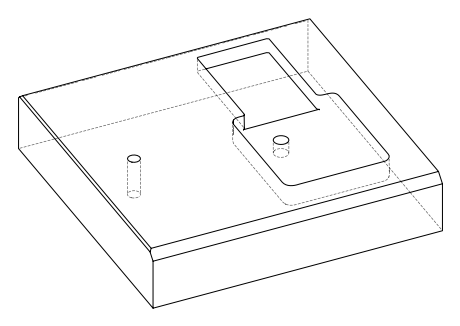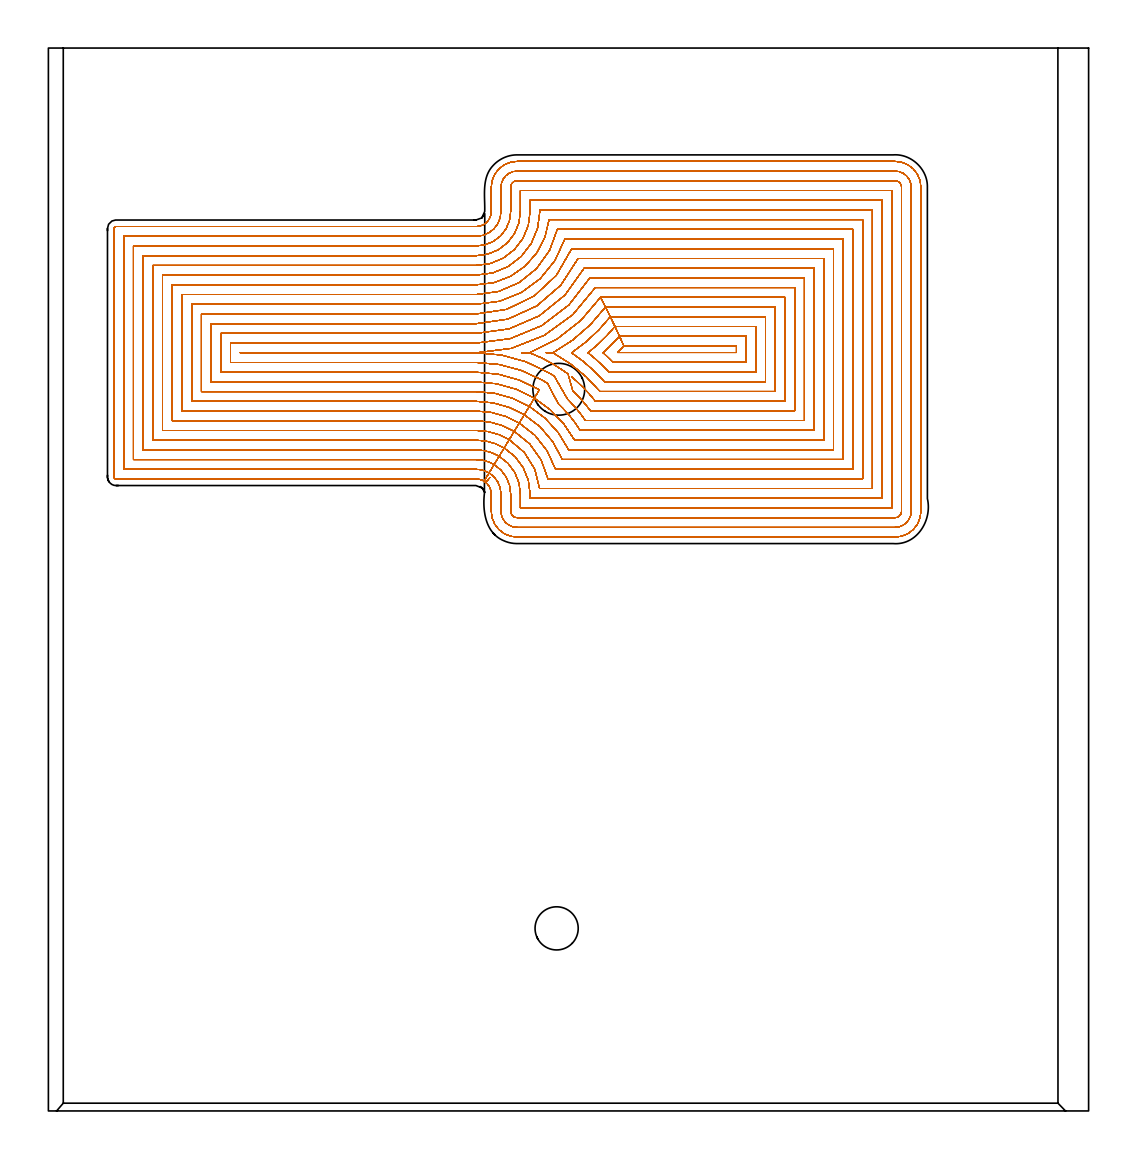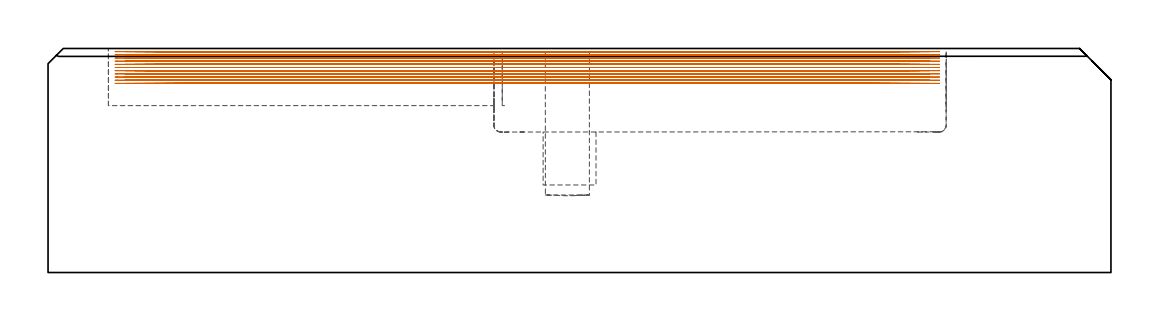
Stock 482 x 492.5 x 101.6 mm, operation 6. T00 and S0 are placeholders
(PLAN: 7 operations, 4 tool changes, 527.8 min)
(1 INDEXABLE_INSERT_DRILL_BLIND_HOLE_FROM_SOLID | STEP1POCKET | NXT0302_011 | 0.28 min | 20871 mm3)
(2 INDEXABLE_INSERT_DRILL_BLIND_HOLE_FROM_SOLID_1 | STEP1POCKET_1 | UGT0302_003 | 0.11 min | 27964 mm3)
(3 AREA_MILL | FG_CHAMFER_SURFACE | UGT0205_001 | 7.59 min | 3070 mm3)
(4 AREA_MILL_1 | FG_CHAMFER_SURFACE_1 | UGT0205_001 | 23.79 min | 49616 mm3)
(5 AREA_MILL_2 | FG_CHAMFER_SURFACE_2 | UGT0205_001 | 11.98 min | 11683 mm3)
(6 MILL_OPEN_POCKET | POCKET_OPEN | NXT0201_008 | Follow Part, ap 1.5, ae 75% | 469.37 min | 1497041 mm3)
(7 MILL_RECTANGULAR_POCKET | POCKET_RECTANGULAR_STRAIGHT | NXT0201_007 | Follow Part, ap 6.25, ae 75% | 14.7 min | 433858 mm3)
(TOOL NXT0302_011 | Index. Insert Drill 20mm [880-D2000L25-05] | D20 PA176 FL100 Z2)
(TOOL UGT0302_003 | Indexable Insert Drill 24mm | D24 PA180 FL50 Z2)
(TOOL UGT0205_001 | Chamfer Mill 20 x 3 x 45 deg. | D20 FL50 Z2)
(TOOL NXT0201_008 | ENDMILL 6mm [2P460-0600-NA 1630] | D6 FL26 Z6)
(TOOL NXT0201_007 | ENDMILL 25mm [R216.25-25050GCK54P 1620] | D25 R3 FL54 Z5)
(OP 6 MILL_OPEN_POCKET, part 1 of 2)
G17 G21 G94 G90
T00 M6
G54
G17 G0 G90 X242.396 Y340.219 S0 M3
G43 Z111.6 H1
Z100.161
G94 G1 X244.642 Y338.23 F250.
G2 X253.409 Y328.9 R69.9 F500.
G1 X341.3
Y377.
X255.832
G2 X266.629 Y354.5 R368.452
X263.673 Y351.4 R92.4
G1 X318.8
Y354.5
X266.629
X264.611 Y359.
G2 X257.03 Y351.3 R87.9
X261.588 Y346.9 R87.9
G1 X323.3
Y359.
X264.611
X262.529 Y363.5
G2 X250.053 Y351.3 R83.4
X259.646 Y342.4 R83.4
G1 X327.8
Y363.5
X262.529
X260.377 Y368.
G2 X242.437 Y351.3 R78.9
X257.64 Y337.9 R78.9
G1 X332.3
Y368.
X260.377
X258.147 Y372.5
G2 X233.771 Y351.3 R74.4
G1 X230.684
X233.771
G2 X255.564 Y333.4 R74.4
G1 X336.8
Y372.5
X258.147
X255.832 Y377.
G2 X222.975 Y351.3 R69.9
G1 X219.443
X222.975
G2 X238.319 Y343.211 R69.9
G1 X240.778 Y341.493 F250.
X242.96 Y333.771 F500.
X245.058 Y331.626 F250.
G2 X251.167 Y324.4 R65.4 F500.
G1 X345.8
Y381.5
X253.419
G2 X198.3 Y351.3 R65.4
G1 X88.9
X198.3
G2 X231.797 Y342.07 R65.4
G1 X234.374 Y340.534 F250.
X240.489 Y329.921 F500.
X242.551 Y327.741 F250.
G2 X248.825 Y319.9 R60.9 F500.
G1 X350.3
Y386.
X250.896
G2 X198.3 Y355.8 R60.9
G1 X84.4
Y346.8
X198.3
G2 X228.617 Y338.718 R60.9
G1 X231.218 Y337.224 F250.
X236.251 Y327.729 F500.
X238.363 Y325.598 F250.
G2 X246.37 Y315.4 R56.4 F500.
G1 X354.8
Y390.5
X248.245
G2 X198.3 Y360.3 R56.4
G1 X79.9
Y342.3
X198.3
G2 X227.51 Y334.147 R56.4
G1 X225.179 Y330.297
G2 X243.782 Y310.9 R51.9
G1 X359.3
Y395.
X245.446
G2 X198.3 Y364.8 R51.9
G1 X75.4
Y337.8
X198.3
G2 X225.179 Y330.297 R51.9
G1 X222.849 Y326.448
G2 X241.038 Y306.4 R47.4
G1 X363.8
Y399.5
X242.469
G2 X198.3 Y369.3 R47.4
G1 X70.9
Y333.3
X198.3
G2 X222.849 Y326.448 R47.4
G1 X220.518 Y322.598
G2 X238.105 Y301.9 R42.9
G1 X368.3
Y404.
X239.277
G2 X198.3 Y373.8 R42.9
G1 X66.4
Y328.8
X198.3
G2 X220.518 Y322.598 R42.9
G1 X218.188 Y318.749
G2 X234.938 Y297.4 R38.4
G1 X372.8
Y408.5
X235.814
G2 X198.3 Y378.3 R38.4
G1 X61.9
Y324.3
X198.3
G2 X218.188 Y318.749 R38.4
G1 X215.857 Y314.899
G2 X231.469 Y292.9 R33.9
G1 X377.3
Y413.
X231.997
G2 X198.3 Y382.8 R33.9
G1 X57.4
Y319.8
X198.3
G2 X215.857 Y314.899 R33.9
G1 X213.526 Y311.05
G2 X227.594 Y288.4 R29.4
G1 X381.8
Y417.5
X227.7
Y416.7
G2 X198.3 Y387.3 R29.4
G1 X52.9
Y315.3
X198.3
G2 X213.526 Y311.05 R29.4
G1 X211.196 Y307.2
G2 X223.2 Y285.9 R24.9
G1 Y283.9
X386.3
Y422.
X223.2
Y416.7
G2 X198.3 Y391.8 R24.9
G1 X48.4
Y310.8
X198.3
G2 X211.196 Y307.2 R24.9
G1 X208.865 Y303.351
G2 X218.7 Y285.9 R20.4
G1 Y279.4
X390.8
Y426.5
X218.7
Y416.7
G2 X198.3 Y396.3 R20.4
G1 X43.9
Y306.3
X198.3
G2 X208.865 Y303.351 R20.4
G1 X206.535 Y299.501
G2 X214.2 Y285.9 R15.9
G1 Y277.9
G3 X217.2 Y274.9 R3.
G1 X392.3
G3 X395.3 Y277.9 R3.
G1 Y428.
G3 X392.3 Y431. R3.
G1 X217.2
G3 X214.2 Y428. R3.
G1 Y416.7
G2 X198.3 Y400.8 R15.9
G1 X39.4
Y301.8
X198.3
G2 X206.535 Y299.501 R15.9
G1 X204.204 Y295.652
G2 X209.7 Y285.9 R11.4
G1 Y277.9
G3 X217.2 Y270.4 R7.5
G1 X392.3
G3 X399.8 Y277.9 R7.5
G1 Y428.
G3 X392.3 Y435.5 R7.5
G1 X217.2
G3 X209.7 Y428. R7.5
G1 Y416.7
G2 X198.3 Y405.3 R11.4
G1 X34.9
Y297.3
X198.3
G2 X204.204 Y295.652 R11.4
G1 X201.874 Y291.803
G2 X205.2 Y285.9 R6.9
G1 Y277.9
G3 X217.2 Y265.9 R12.
G1 X392.3
G3 X404.3 Y277.9 R12.
G1 Y428.
G3 X392.3 Y440. R12.
G1 X217.2
G3 X205.2 Y428. R12.
G1 Y416.7
G2 X198.3 Y409.8 R6.9
G1 X31.3
G3 X30.4 Y408.9 R0.9
G1 Y293.7
G3 X31.3 Y292.8 R0.9
G1 X198.3
G2 X201.874 Y291.803 R6.9
X202.689 Y291.225 R6.9
G1 X204.597 Y293.54 F250.
G0 Z111.6
X242.396 Y340.219
Z98.722
G1 X244.642 Y338.23
G2 X253.409 Y328.9 R69.9 F500.
G1 X341.3
Y377.
X255.832
G2 X266.629 Y354.5 R368.452
X263.673 Y351.4 R92.4
G1 X318.8
Y354.5
X266.629
X264.611 Y359.
G2 X257.03 Y351.3 R87.9
X261.588 Y346.9 R87.9
G1 X323.3
Y359.
X264.611
X262.529 Y363.5
G2 X250.053 Y351.3 R83.4
X259.646 Y342.4 R83.4
G1 X327.8
Y363.5
X262.529
X260.377 Y368.
G2 X242.437 Y351.3 R78.9
X257.64 Y337.9 R78.9
G1 X332.3
Y368.
X260.377
X258.147 Y372.5
G2 X233.771 Y351.3 R74.4
G1 X230.684
X233.771
G2 X255.564 Y333.4 R74.4
G1 X336.8
Y372.5
X258.147
X255.832 Y377.
G2 X222.975 Y351.3 R69.9
G1 X219.443
X222.975
G2 X238.319 Y343.211 R69.9
G1 X240.778 Y341.493 F250.
X242.96 Y333.771 F500.
X245.058 Y331.626 F250.
G2 X251.167 Y324.4 R65.4 F500.
G1 X345.8
Y381.5
X253.419
G2 X198.3 Y351.3 R65.4
G1 X88.9
X198.3
G2 X231.797 Y342.07 R65.4
G1 X234.374 Y340.534 F250.
X240.489 Y329.921 F500.
X242.551 Y327.741 F250.
G2 X248.825 Y319.9 R60.9 F500.
G1 X350.3
Y386.
X250.896
G2 X198.3 Y355.8 R60.9
G1 X84.4
Y346.8
X198.3
G2 X228.617 Y338.718 R60.9
G1 X231.218 Y337.224 F250.
X236.251 Y327.729 F500.
X238.363 Y325.598 F250.
G2 X246.37 Y315.4 R56.4 F500.
G1 X354.8
Y390.5
X248.245
G2 X198.3 Y360.3 R56.4
G1 X79.9
Y342.3
X198.3
G2 X227.51 Y334.147 R56.4
G1 X225.179 Y330.297
G2 X243.782 Y310.9 R51.9
G1 X359.3
Y395.
X245.446
G2 X198.3 Y364.8 R51.9
G1 X75.4
Y337.8
X198.3
G2 X225.179 Y330.297 R51.9
G1 X222.849 Y326.448
G2 X241.038 Y306.4 R47.4
G1 X363.8
Y399.5
X242.469
G2 X198.3 Y369.3 R47.4
G1 X70.9
Y333.3
X198.3
G2 X222.849 Y326.448 R47.4
G1 X220.518 Y322.598
G2 X238.105 Y301.9 R42.9
G1 X368.3
Y404.
X239.277
G2 X198.3 Y373.8 R42.9
G1 X66.4
Y328.8
X198.3
G2 X220.518 Y322.598 R42.9
G1 X218.188 Y318.749
G2 X234.938 Y297.4 R38.4
G1 X372.8
Y408.5
X235.814
G2 X198.3 Y378.3 R38.4
G1 X61.9
Y324.3
X198.3
G2 X218.188 Y318.749 R38.4
G1 X215.857 Y314.899
G2 X231.469 Y292.9 R33.9
G1 X377.3
Y413.
X231.997
G2 X198.3 Y382.8 R33.9
G1 X57.4
Y319.8
X198.3
G2 X215.857 Y314.899 R33.9
G1 X213.526 Y311.05
G2 X227.594 Y288.4 R29.4
G1 X381.8
Y417.5
X227.7
Y416.7
G2 X198.3 Y387.3 R29.4
G1 X52.9
Y315.3
X198.3
G2 X213.526 Y311.05 R29.4
G1 X211.196 Y307.2
G2 X223.2 Y285.9 R24.9
G1 Y283.9
X386.3
Y422.
X223.2
Y416.7
G2 X198.3 Y391.8 R24.9
G1 X48.4
Y310.8
X198.3
G2 X211.196 Y307.2 R24.9
G1 X208.865 Y303.351
G2 X218.7 Y285.9 R20.4
G1 Y279.4
X390.8
Y426.5
X218.7
Y416.7
G2 X198.3 Y396.3 R20.4
G1 X43.9
Y306.3
X198.3
G2 X208.865 Y303.351 R20.4
G1 X206.535 Y299.501
G2 X214.2 Y285.9 R15.9
G1 Y277.9
G3 X217.2 Y274.9 R3.
G1 X392.3
G3 X395.3 Y277.9 R3.
G1 Y428.
G3 X392.3 Y431. R3.
G1 X217.2
G3 X214.2 Y428. R3.
G1 Y416.7
G2 X198.3 Y400.8 R15.9
G1 X39.4
Y301.8
X198.3
G2 X206.535 Y299.501 R15.9
G1 X204.204 Y295.652
G2 X209.7 Y285.9 R11.4
G1 Y277.9
G3 X217.2 Y270.4 R7.5
G1 X392.3
G3 X399.8 Y277.9 R7.5
G1 Y428.
G3 X392.3 Y435.5 R7.5
G1 X217.2
G3 X209.7 Y428.001 R7.5
G1 Y416.7
G2 X198.3 Y405.3 R11.4
G1 X34.9
Y297.3
X198.3
G2 X204.204 Y295.652 R11.4
G1 X201.874 Y291.803
G2 X205.2 Y285.9 R6.9
G1 Y277.9
G3 X217.2 Y265.9 R12.
G1 X392.3
G3 X404.3 Y277.9 R12.
G1 Y428.
G3 X392.3 Y440. R12.
G1 X217.2
G3 X205.2 Y428.001 R12.
G1 Y416.7
G2 X198.3 Y409.8 R6.9
G1 X31.3
G3 X30.4 Y408.9 R0.9
G1 Y293.7
G3 X31.3 Y292.8 R0.9
G1 X198.3
G2 X201.874 Y291.803 R6.9
X202.689 Y291.225 R6.9
G1 X204.597 Y293.54 F250.
G0 Z111.6
X242.397 Y340.218
Z97.283
G1 X244.643 Y338.229
G2 X253.409 Y328.9 R69.9 F500.
G1 X341.3
Y377.
X255.832
G2 X266.629 Y354.5 R368.452
X263.673 Y351.4 R92.4
G1 X318.8
Y354.5
X266.629
X264.611 Y359.
G2 X257.03 Y351.3 R87.9
X261.588 Y346.9 R87.9
G1 X323.3
Y359.
X264.611
X262.529 Y363.5
G2 X250.053 Y351.3 R83.4
X259.646 Y342.4 R83.4
G1 X327.8
Y363.5
X262.529
X260.377 Y368.
G2 X242.437 Y351.3 R78.9
X257.64 Y337.9 R78.9
G1 X332.3
Y368.
X260.377
X258.147 Y372.5
G2 X233.771 Y351.3 R74.4
G1 X230.684
X233.771
G2 X255.564 Y333.4 R74.4
G1 X336.8
Y372.5
X258.147
X255.832 Y377.
G2 X222.975 Y351.3 R69.9
G1 X219.443
X222.975
G2 X238.319 Y343.211 R69.9
G1 X240.778 Y341.493 F250.
X242.961 Y333.77 F500.
X245.059 Y331.625 F250.
G2 X251.167 Y324.4 R65.4 F500.
G1 X345.8
Y381.5
X253.419
G2 X198.3 Y351.3 R65.4
G1 X88.9
X198.3
G2 X231.797 Y342.07 R65.4
G1 X234.374 Y340.534 F250.
X240.489 Y329.921 F500.
X242.551 Y327.741 F250.
G2 X248.825 Y319.9 R60.9 F500.
G1 X350.3
Y386.
X250.896
G2 X198.3 Y355.8 R60.9
G1 X84.4
Y346.8
X198.3
G2 X228.617 Y338.718 R60.9
G1 X231.218 Y337.224 F250.
X236.251 Y327.729 F500.
X238.363 Y325.598 F250.
G2 X246.37 Y315.4 R56.4 F500.
G1 X354.8
Y390.5
X248.245
G2 X198.3 Y360.3 R56.4
G1 X79.9
Y342.3
X198.3
G2 X227.51 Y334.147 R56.4
G1 X225.179 Y330.297
G2 X243.782 Y310.9 R51.9
G1 X359.3
Y395.
X245.446
G2 X198.3 Y364.8 R51.9
G1 X75.4
Y337.8
X198.3
G2 X225.179 Y330.297 R51.9
G1 X222.849 Y326.448
G2 X241.038 Y306.4 R47.4
G1 X363.8
Y399.5
X242.469
G2 X198.3 Y369.3 R47.4
G1 X70.9
Y333.3
X198.3
G2 X222.849 Y326.448 R47.4
G1 X220.518 Y322.598
G2 X238.105 Y301.9 R42.9
G1 X368.3
Y404.
X239.277
G2 X198.3 Y373.8 R42.9
G1 X66.4
Y328.8
X198.3
G2 X220.518 Y322.598 R42.9
G1 X218.188 Y318.749
G2 X234.938 Y297.4 R38.4
G1 X372.8
Y408.5
X235.814
G2 X198.3 Y378.3 R38.4
G1 X61.9
Y324.3
X198.3
G2 X218.188 Y318.749 R38.4
G1 X215.857 Y314.899
G2 X231.469 Y292.9 R33.9
G1 X377.3
Y413.
X231.997
G2 X198.3 Y382.8 R33.9
G1 X57.4
Y319.8
X198.3
G2 X215.857 Y314.899 R33.9
G1 X213.526 Y311.05
G2 X227.594 Y288.4 R29.4
G1 X381.8
Y417.5
X227.7
Y416.7
G2 X198.3 Y387.3 R29.4
G1 X52.9
Y315.3
X198.3
G2 X213.526 Y311.05 R29.4
G1 X211.196 Y307.2
G2 X223.2 Y285.9 R24.9
G1 Y283.9
X386.3
Y422.
X223.2
Y416.7
G2 X198.3 Y391.8 R24.9
G1 X48.4
Y310.8
X198.3
G2 X211.196 Y307.2 R24.9
G1 X208.865 Y303.351
G2 X218.7 Y285.9 R20.4
G1 Y279.4
X390.8
Y426.5
X218.7
Y416.7
G2 X198.3 Y396.3 R20.4
G1 X43.9
Y306.3
X198.3
G2 X208.865 Y303.351 R20.4
G1 X206.535 Y299.501
G2 X214.2 Y285.9 R15.9
G1 Y277.9
G3 X217.2 Y274.9 R3.
G1 X392.3
G3 X395.3 Y277.9 R3.
G1 Y428.
G3 X392.3 Y431. R3.
G1 X217.2
G3 X214.2 Y428. R3.
G1 Y416.7
G2 X198.3 Y400.8 R15.9
G1 X39.4
Y301.8
X198.3
G2 X206.535 Y299.501 R15.9
G1 X204.204 Y295.652
G2 X209.7 Y285.9 R11.4
G1 Y277.9
G3 X217.2 Y270.4 R7.5
G1 X392.3
G3 X399.8 Y277.9 R7.5
G1 Y428.
G3 X392.3 Y435.5 R7.5
G1 X217.2
G3 X209.7 Y428. R7.5
G1 Y416.7
G2 X198.3 Y405.3 R11.4
G1 X34.9
Y297.3
X198.3
G2 X204.204 Y295.652 R11.4
G1 X201.874 Y291.803
G2 X205.2 Y285.9 R6.9
G1 Y277.9
G3 X217.2 Y265.9 R12.
G1 X392.3
G3 X404.3 Y277.9 R12.
G1 Y428.
G3 X392.3 Y440. R12.
G1 X217.2
G3 X205.2 Y428. R12.
G1 Y416.7
G2 X198.3 Y409.8 R6.9
G1 X31.3
G3 X30.4 Y408.9 R0.9
G1 Y293.7
G3 X31.3 Y292.8 R0.9
G1 X198.3
G2 X201.874 Y291.803 R6.9
X202.689 Y291.225 R6.9
G1 X204.597 Y293.54 F250.
G0 Z111.6
X242.397 Y340.218
Z95.844
G1 X244.643 Y338.229
G2 X253.409 Y328.9 R69.9 F500.
G1 X341.3
Y377.
X255.832
G2 X266.629 Y354.5 R368.452
X263.673 Y351.4 R92.4
G1 X318.8
Y354.5
X266.629
X264.611 Y359.
G2 X257.03 Y351.3 R87.9
X261.588 Y346.9 R87.9
G1 X323.3
Y359.
X264.611
X262.529 Y363.5
G2 X250.053 Y351.3 R83.4
X259.646 Y342.4 R83.4
G1 X327.8
Y363.5
X262.529
X260.377 Y368.
G2 X242.437 Y351.3 R78.9
X257.64 Y337.9 R78.9
G1 X332.3
Y368.
X260.377
X258.147 Y372.5
G2 X233.771 Y351.3 R74.4
G1 X230.684
X233.771
G2 X255.564 Y333.4 R74.4
G1 X336.8
Y372.5
X258.147
X255.832 Y377.
G2 X222.975 Y351.3 R69.9
G1 X219.443
X222.975
G2 X238.319 Y343.211 R69.9
G1 X240.778 Y341.493 F250.
X242.961 Y333.77 F500.
X245.059 Y331.625 F250.
G2 X251.167 Y324.4 R65.4 F500.
G1 X345.8
Y381.5
X253.419
G2 X198.3 Y351.3 R65.4
G1 X88.9
X198.3
G2 X231.797 Y342.07 R65.4
G1 X234.374 Y340.534 F250.
X240.489 Y329.921 F500.
X242.551 Y327.741 F250.
G2 X248.825 Y319.9 R60.9 F500.
G1 X350.3
Y386.
X250.896
G2 X198.3 Y355.8 R60.9
G1 X84.4
Y346.8
X198.3
G2 X228.617 Y338.718 R60.9
G1 X231.218 Y337.224 F250.
X236.251 Y327.729 F500.
X238.363 Y325.598 F250.
G2 X246.37 Y315.4 R56.4 F500.
G1 X354.8
Y390.5
X248.245
G2 X198.3 Y360.3 R56.4
G1 X79.9
Y342.3
X198.3
G2 X227.51 Y334.147 R56.4
G1 X225.179 Y330.297
G2 X243.782 Y310.9 R51.9
G1 X359.3
Y395.
X245.446
G2 X198.3 Y364.8 R51.9
G1 X75.4
Y337.8
X198.3
G2 X225.179 Y330.297 R51.9
G1 X222.849 Y326.448
G2 X241.038 Y306.4 R47.4
G1 X363.8
Y399.5
X242.469
G2 X198.3 Y369.3 R47.4
G1 X70.9
Y333.3
X198.3
G2 X222.849 Y326.448 R47.4
G1 X220.518 Y322.598
G2 X238.105 Y301.9 R42.9
G1 X368.3
Y404.
X239.277
G2 X198.3 Y373.8 R42.9
G1 X66.4
Y328.8
X198.3
G2 X220.518 Y322.598 R42.9
G1 X218.188 Y318.749
G2 X234.938 Y297.4 R38.4
G1 X372.8
Y408.5
X235.814
G2 X198.3 Y378.3 R38.4
G1 X61.9
Y324.3
X198.3
G2 X218.188 Y318.749 R38.4
G1 X215.857 Y314.899
G2 X231.469 Y292.9 R33.9
G1 X377.3
Y413.
X231.997
G2 X198.3 Y382.8 R33.9
G1 X57.4
Y319.8
X198.3
G2 X215.857 Y314.899 R33.9
G1 X213.526 Y311.05
G2 X227.594 Y288.4 R29.4
G1 X381.8
Y417.5
X227.7
Y416.7
G2 X198.3 Y387.3 R29.4
G1 X52.9
Y315.3
X198.3
G2 X213.526 Y311.05 R29.4
G1 X211.196 Y307.2
G2 X223.2 Y285.9 R24.9
G1 Y283.9
X386.3
Y422.
X223.2
Y416.7
G2 X198.3 Y391.8 R24.9
G1 X48.4
Y310.8
X198.3
G2 X211.196 Y307.2 R24.9
G1 X208.865 Y303.351
G2 X218.7 Y285.9 R20.4
G1 Y279.4
X390.8
Y426.5
X218.7
Y416.7
G2 X198.3 Y396.3 R20.4
G1 X43.9
Y306.3
X198.3
G2 X208.865 Y303.351 R20.4
G1 X206.535 Y299.501
G2 X214.2 Y285.9 R15.9
G1 Y277.9
G3 X217.2 Y274.9 R3.
G1 X392.3
G3 X395.3 Y277.9 R3.
G1 Y428.
G3 X392.3 Y431. R3.
G1 X217.2
G3 X214.2 Y428. R3.
G1 Y416.7
G2 X198.3 Y400.8 R15.9
G1 X39.4
Y301.8
X198.3
G2 X206.535 Y299.501 R15.9
G1 X204.204 Y295.652
G2 X209.7 Y285.9 R11.4
G1 Y277.9
G3 X217.2 Y270.4 R7.5
G1 X392.3
G3 X399.8 Y277.9 R7.5
G1 Y428.
G3 X392.3 Y435.5 R7.5
G1 X217.2
G3 X209.7 Y428.001 R7.5
G1 Y416.7
G2 X198.3 Y405.3 R11.4
G1 X34.9
Y297.3
X198.3
G2 X204.204 Y295.652 R11.4
G1 X201.874 Y291.803
G2 X205.2 Y285.9 R6.9
G1 Y277.9
G3 X217.2 Y265.9 R12.
G1 X392.3
G3 X404.3 Y277.9 R12.
G1 Y428.
G3 X392.3 Y440. R12.
G1 X217.2
G3 X205.2 Y428.001 R12.
G1 Y416.7
G2 X198.3 Y409.8 R6.9
G1 X31.3
G3 X30.4 Y408.9 R0.9
G1 Y293.7
G3 X31.3 Y292.8 R0.9
G1 X198.3
G2 X201.874 Y291.803 R6.9
X202.689 Y291.225 R6.9
G1 X204.597 Y293.54 F250.
G0 Z111.6
X242.397 Y340.219
Z94.405
G1 X244.642 Y338.23
G2 X253.409 Y328.9 R69.9 F500.
G1 X341.3
Y377.
X255.832
G2 X266.629 Y354.5 R368.452
X263.673 Y351.4 R92.4
G1 X318.8
Y354.5
X266.629
X264.611 Y359.
G2 X257.03 Y351.3 R87.9
X261.588 Y346.9 R87.9
G1 X323.3
Y359.
X264.611
X262.529 Y363.5
G2 X250.053 Y351.3 R83.4
X259.646 Y342.4 R83.4
G1 X327.8
Y363.5
X262.529
X260.377 Y368.
G2 X242.437 Y351.3 R78.9
X257.64 Y337.9 R78.9
G1 X332.3
Y368.
X260.377
X258.147 Y372.5
G2 X233.771 Y351.3 R74.4
G1 X230.684
X233.771
G2 X255.564 Y333.4 R74.4
G1 X336.8
Y372.5
X258.147
X255.832 Y377.
G2 X222.975 Y351.3 R69.9
G1 X219.443
X222.975
G2 X238.319 Y343.211 R69.9
G1 X240.778 Y341.493 F250.
X242.961 Y333.77 F500.
X245.059 Y331.625 F250.
G2 X251.167 Y324.4 R65.4 F500.
G1 X345.8
Y381.5
X253.419
G2 X198.3 Y351.3 R65.4
G1 X88.9
X198.3
G2 X231.797 Y342.07 R65.4
G1 X234.374 Y340.534 F250.
X240.489 Y329.921 F500.
X242.551 Y327.741 F250.
G2 X248.825 Y319.9 R60.9 F500.
G1 X350.3
Y386.
X250.896
G2 X198.3 Y355.8 R60.9
G1 X84.4
Y346.8
X198.3
G2 X228.617 Y338.718 R60.9
G1 X231.218 Y337.224 F250.
X236.251 Y327.729 F500.
X238.363 Y325.598 F250.
G2 X246.37 Y315.4 R56.4 F500.
G1 X354.8
Y390.5
X248.245
G2 X198.3 Y360.3 R56.4
G1 X79.9
Y342.3
X198.3
G2 X227.51 Y334.147 R56.4
G1 X225.179 Y330.297
G2 X243.782 Y310.9 R51.9
G1 X359.3
Y395.
X245.446
G2 X198.3 Y364.8 R51.9
G1 X75.4
Y337.8
X198.3
G2 X225.179 Y330.297 R51.9
G1 X222.849 Y326.448
G2 X241.038 Y306.4 R47.4
G1 X363.8
Y399.5
X242.469
G2 X198.3 Y369.3 R47.4
G1 X70.9
Y333.3
X198.3
G2 X222.849 Y326.448 R47.4
G1 X220.518 Y322.598
G2 X238.105 Y301.9 R42.9
G1 X368.3
Y404.
X239.277
G2 X198.3 Y373.8 R42.9
G1 X66.4
Y328.8
X198.3
G2 X220.518 Y322.598 R42.9
G1 X218.188 Y318.749
G2 X234.938 Y297.4 R38.4
G1 X372.8
Y408.5
X235.814
G2 X198.3 Y378.3 R38.4
G1 X61.9
Y324.3
X198.3
G2 X218.188 Y318.749 R38.4
G1 X215.857 Y314.899
G2 X231.469 Y292.9 R33.9
G1 X377.3
Y413.
X231.997
G2 X198.3 Y382.8 R33.9
G1 X57.4
Y319.8
X198.3
G2 X215.857 Y314.899 R33.9
G1 X213.526 Y311.05
G2 X227.594 Y288.4 R29.4
G1 X381.8
Y417.5
X227.7
Y416.7
G2 X198.3 Y387.3 R29.4
G1 X52.9
Y315.3
X198.3
G2 X213.526 Y311.05 R29.4
G1 X211.196 Y307.2
G2 X223.2 Y285.9 R24.9
G1 Y283.9
X386.3
Y422.
X223.2
Y416.7
G2 X198.3 Y391.8 R24.9
G1 X48.4
Y310.8
X198.3
G2 X211.196 Y307.2 R24.9
G1 X208.865 Y303.351
G2 X218.7 Y285.9 R20.4
G1 Y279.4
X390.8
Y426.5
X218.7
Y416.7
G2 X198.3 Y396.3 R20.4
G1 X43.9
Y306.3
X198.3
G2 X208.865 Y303.351 R20.4
G1 X206.535 Y299.501
G2 X214.2 Y285.9 R15.9
G1 Y277.9
G3 X217.2 Y274.9 R3.
G1 X392.3
G3 X395.3 Y277.9 R3.
G1 Y428.
G3 X392.3 Y431. R3.
G1 X217.2
G3 X214.2 Y428. R3.
G1 Y416.7
G2 X198.3 Y400.8 R15.9
G1 X39.4
Y301.8
X198.3
G2 X206.535 Y299.501 R15.9
G1 X204.204 Y295.652
G2 X209.7 Y285.9 R11.4
G1 Y277.9
G3 X217.2 Y270.4 R7.5
G1 X392.3
G3 X399.8 Y277.9 R7.5
G1 Y428.
G3 X392.3 Y435.5 R7.5
G1 X217.2
G3 X209.7 Y428.001 R7.5
G1 Y416.7
G2 X198.3 Y405.3 R11.4
G1 X34.9
Y297.3
X198.3
G2 X204.204 Y295.652 R11.4
G1 X201.874 Y291.803
G2 X205.2 Y285.9 R6.9
G1 Y277.9
G3 X217.2 Y265.9 R12.
G1 X392.3
G3 X404.3 Y277.9 R12.
G1 Y428.
G3 X392.3 Y440. R12.
G1 X217.2
G3 X205.2 Y428.001 R12.
G1 Y416.7
G2 X198.3 Y409.8 R6.9
G1 X31.3
G3 X30.4 Y408.9 R0.9
G1 Y293.7
G3 X31.3 Y292.8 R0.9
G1 X198.3
G2 X201.874 Y291.803 R6.9
X202.689 Y291.225 R6.9
G1 X204.597 Y293.54 F250.
G0 Z111.6
X242.397 Y340.219
Z92.967
G1 X244.642 Y338.23
G2 X253.409 Y328.9 R69.9 F500.
G1 X341.3
Y377.
X255.832
G2 X266.629 Y354.5 R368.452
X263.673 Y351.4 R92.4
G1 X318.8
Y354.5
X266.629
X264.611 Y359.
G2 X257.03 Y351.3 R87.9
X261.588 Y346.9 R87.9
G1 X323.3
Y359.
X264.611
X262.529 Y363.5
G2 X250.053 Y351.3 R83.4
X259.646 Y342.4 R83.4
G1 X327.8
Y363.5
X262.529
X260.377 Y368.
G2 X242.437 Y351.3 R78.9
X257.64 Y337.9 R78.9
G1 X332.3
Y368.
X260.377
X258.147 Y372.5
G2 X233.771 Y351.3 R74.4
G1 X230.684
X233.771
G2 X255.564 Y333.4 R74.4
G1 X336.8
Y372.5
X258.147
X255.832 Y377.
G2 X222.975 Y351.3 R69.9
G1 X219.443
X222.975
G2 X238.319 Y343.211 R69.9
G1 X240.778 Y341.493 F250.
X242.961 Y333.77 F500.
X245.059 Y331.625 F250.
G2 X251.167 Y324.4 R65.4 F500.
G1 X345.8
Y381.5
X253.419
G2 X198.3 Y351.3 R65.4
G1 X88.9
X198.3
G2 X231.797 Y342.07 R65.4
G1 X234.374 Y340.534 F250.
X240.489 Y329.921 F500.
X242.551 Y327.741 F250.
G2 X248.825 Y319.9 R60.9 F500.
G1 X350.3
Y386.
X250.896
G2 X198.3 Y355.8 R60.9
G1 X84.4
Y346.8
X198.3
G2 X228.617 Y338.718 R60.9
G1 X231.218 Y337.224 F250.
X236.251 Y327.729 F500.
X238.363 Y325.598 F250.
G2 X246.37 Y315.4 R56.4 F500.
G1 X354.8
Y390.5
X248.245
G2 X198.3 Y360.3 R56.4
G1 X79.9
Y342.3
X198.3
G2 X227.51 Y334.147 R56.4
G1 X225.179 Y330.297
G2 X243.782 Y310.9 R51.9
G1 X359.3
Y395.
X245.446
G2 X198.3 Y364.8 R51.9
G1 X75.4
Y337.8
X198.3
G2 X225.179 Y330.297 R51.9
G1 X222.849 Y326.448
G2 X241.038 Y306.4 R47.4
G1 X363.8
Y399.5
X242.469
G2 X198.3 Y369.3 R47.4
G1 X70.9
Y333.3
X198.3
G2 X222.849 Y326.448 R47.4
G1 X220.518 Y322.598
G2 X238.105 Y301.9 R42.9
G1 X368.3
Y404.
X239.277
G2 X198.3 Y373.8 R42.9
G1 X66.4
Y328.8
X198.3
G2 X220.518 Y322.598 R42.9
G1 X218.188 Y318.749
G2 X234.938 Y297.4 R38.4
G1 X372.8
Y408.5
X235.814
G2 X198.3 Y378.3 R38.4
G1 X61.9
Y324.3
X198.3
G2 X218.188 Y318.749 R38.4
G1 X215.857 Y314.899
G2 X231.469 Y292.9 R33.9
G1 X377.3
Y413.
X231.997
G2 X198.3 Y382.8 R33.9
G1 X57.4
Y319.8
X198.3
G2 X215.857 Y314.899 R33.9
G1 X213.526 Y311.05
G2 X227.594 Y288.4 R29.4
G1 X381.8
Y417.5
X227.7
Y416.7
G2 X198.3 Y387.3 R29.4
G1 X52.9
Y315.3
X198.3
G2 X213.526 Y311.05 R29.4
G1 X211.196 Y307.2
G2 X223.2 Y285.9 R24.9
G1 Y283.9
X386.3
Y422.
X223.2
Y416.7
G2 X198.3 Y391.8 R24.9
G1 X48.4
Y310.8
X198.3
G2 X211.196 Y307.2 R24.9
G1 X208.865 Y303.351
G2 X218.7 Y285.9 R20.4
G1 Y279.4
X390.8
Y426.5
X218.7
Y416.7
G2 X198.3 Y396.3 R20.4
G1 X43.9
Y306.3
X198.3
G2 X208.865 Y303.351 R20.4
G1 X206.535 Y299.501
G2 X214.2 Y285.9 R15.9
G1 Y277.9
G3 X217.2 Y274.9 R3.
G1 X392.3
G3 X395.3 Y277.9 R3.
G1 Y428.
G3 X392.3 Y431. R3.
G1 X217.2
G3 X214.2 Y428. R3.
G1 Y416.7
G2 X198.3 Y400.8 R15.9
G1 X39.4
Y301.8
X198.3
G2 X206.535 Y299.501 R15.9
G1 X204.204 Y295.652
G2 X209.7 Y285.9 R11.4
G1 Y277.9
G3 X217.2 Y270.4 R7.5
G1 X392.3
G3 X399.8 Y277.9 R7.5
G1 Y428.
G3 X392.3 Y435.5 R7.5
G1 X217.2
G3 X209.7 Y428.001 R7.5
G1 Y416.7
G2 X198.3 Y405.3 R11.4
G1 X34.9
Y297.3
X198.3
G2 X204.204 Y295.652 R11.4
G1 X201.874 Y291.803
G2 X205.2 Y285.9 R6.9
G1 Y277.9
G3 X217.2 Y265.9 R12.
G1 X392.3
G3 X404.3 Y277.9 R12.
G1 Y428.
G3 X392.3 Y440. R12.
G1 X217.2
G3 X205.2 Y428.001 R12.
G1 Y416.7
G2 X198.3 Y409.8 R6.9
G1 X31.3
G3 X30.4 Y408.9 R0.9
G1 Y293.7
G3 X31.3 Y292.8 R0.9
G1 X198.3
G2 X201.874 Y291.803 R6.9
X202.689 Y291.225 R6.9
G1 X204.597 Y293.54 F250.
G0 Z111.6
X242.396 Y340.219
Z91.528
G1 X244.642 Y338.23
G2 X253.409 Y328.9 R69.9 F500.
G1 X341.3
Y377.
X255.832
G2 X266.629 Y354.5 R368.452
X263.673 Y351.4 R92.4
G1 X318.8
Y354.5
X266.629
X264.611 Y359.
G2 X257.03 Y351.3 R87.9
X261.588 Y346.9 R87.9
G1 X323.3
Y359.
X264.611
X262.529 Y363.5
G2 X250.053 Y351.3 R83.4
X259.646 Y342.4 R83.4
G1 X327.8
Y363.5
X262.529
X260.377 Y368.
G2 X242.437 Y351.3 R78.9
X257.64 Y337.9 R78.9
G1 X332.3
Y368.
X260.377
X258.147 Y372.5
G2 X233.771 Y351.3 R74.4
G1 X230.684
X233.771
G2 X255.564 Y333.4 R74.4
G1 X336.8
Y372.5
X258.147
X255.832 Y377.
G2 X222.975 Y351.3 R69.9
G1 X219.443
X222.975
G2 X238.319 Y343.211 R69.9
G1 X240.778 Y341.493 F250.
X242.96 Y333.771 F500.
X245.058 Y331.626 F250.
G2 X251.167 Y324.4 R65.4 F500.
G1 X345.8
Y381.5
X253.419
G2 X198.3 Y351.3 R65.4
G1 X88.9
X198.3
G2 X231.797 Y342.07 R65.4
G1 X234.374 Y340.534 F250.
X240.489 Y329.921 F500.
X242.551 Y327.741 F250.
G2 X248.825 Y319.9 R60.9 F500.
G1 X350.3
Y386.
X250.896
G2 X198.3 Y355.8 R60.9
G1 X84.4
Y346.8
X198.3
G2 X228.617 Y338.718 R60.9
G1 X231.218 Y337.224 F250.
X236.251 Y327.729 F500.
X238.363 Y325.598 F250.
G2 X246.37 Y315.4 R56.4 F500.
G1 X354.8
Y390.5
X248.245
G2 X198.3 Y360.3 R56.4
G1 X79.9
Y342.3
X198.3
G2 X227.51 Y334.147 R56.4
G1 X225.179 Y330.297
G2 X243.782 Y310.9 R51.9
G1 X359.3
Y395.
X245.446
G2 X198.3 Y364.8 R51.9
G1 X75.4
Y337.8
X198.3
G2 X225.179 Y330.297 R51.9
G1 X222.849 Y326.448
G2 X241.038 Y306.4 R47.4
G1 X363.8
Y399.5
X242.469
G2 X198.3 Y369.3 R47.4
G1 X70.9
Y333.3
X198.3
G2 X222.849 Y326.448 R47.4
G1 X220.518 Y322.598
G2 X238.105 Y301.9 R42.9
G1 X368.3
Y404.
X239.277
G2 X198.3 Y373.8 R42.9
G1 X66.4
Y328.8
X198.3
G2 X220.518 Y322.598 R42.9
G1 X218.188 Y318.749
G2 X234.938 Y297.4 R38.4
G1 X372.8
Y408.5
X235.814
G2 X198.3 Y378.3 R38.4
G1 X61.9
Y324.3
X198.3
G2 X218.188 Y318.749 R38.4
G1 X215.857 Y314.899
G2 X231.469 Y292.9 R33.9
G1 X377.3
Y413.
X231.997
G2 X198.3 Y382.8 R33.9
G1 X57.4
Y319.8
X198.3
G2 X215.857 Y314.899 R33.9
G1 X213.526 Y311.05
G2 X227.594 Y288.4 R29.4
G1 X381.8
Y417.5
X227.7
Y416.7
G2 X198.3 Y387.3 R29.4
G1 X52.9
Y315.3
X198.3
G2 X213.526 Y311.05 R29.4
G1 X211.196 Y307.2
G2 X223.2 Y285.9 R24.9
G1 Y283.9
X386.3
Y422.
X223.2
Y416.7
G2 X198.3 Y391.8 R24.9
G1 X48.4
Y310.8
X198.3
G2 X211.196 Y307.2 R24.9
G1 X208.865 Y303.351
G2 X218.7 Y285.9 R20.4
G1 Y279.4
X390.8
Y426.5
X218.7
Y416.7
G2 X198.3 Y396.3 R20.4
G1 X43.9
Y306.3
X198.3
G2 X208.865 Y303.351 R20.4
G1 X206.535 Y299.501
G2 X214.2 Y285.9 R15.9
G1 Y277.9
G3 X217.2 Y274.9 R3.
G1 X392.3
G3 X395.3 Y277.9 R3.
G1 Y428.
G3 X392.3 Y431. R3.
G1 X217.2
G3 X214.2 Y428. R3.
G1 Y416.7
G2 X198.3 Y400.8 R15.9
G1 X39.4
Y301.8
X198.3
G2 X206.535 Y299.501 R15.9
G1 X204.204 Y295.652
G2 X209.7 Y285.9 R11.4
G1 Y277.9
G3 X217.2 Y270.4 R7.5
G1 X392.3
G3 X399.8 Y277.9 R7.5
G1 Y428.
G3 X392.3 Y435.5 R7.5
G1 X217.2
G3 X209.7 Y428.001 R7.5
G1 Y416.7
G2 X198.3 Y405.3 R11.4
G1 X34.9
Y297.3
X198.3
G2 X204.204 Y295.652 R11.4
G1 X201.874 Y291.803
G2 X205.2 Y285.9 R6.9
G1 Y277.9
G3 X217.2 Y265.9 R12.
G1 X392.3
G3 X404.3 Y277.9 R12.
G1 Y428.
G3 X392.3 Y440. R12.
G1 X217.2
G3 X205.2 Y428.001 R12.
G1 Y416.7
G2 X198.3 Y409.8 R6.9
G1 X31.3
G3 X30.4 Y408.9 R0.9
G1 Y293.7
G3 X31.3 Y292.8 R0.9
G1 X198.3
G2 X201.874 Y291.803 R6.9
X202.689 Y291.225 R6.9
G1 X204.597 Y293.54 F250.
G0 Z111.6
X242.396 Y340.219
Z90.089
G1 X244.642 Y338.23
G2 X253.409 Y328.9 R69.9 F500.
G1 X341.3
Y377.
X255.832
G2 X266.629 Y354.5 R368.452
X263.673 Y351.4 R92.4
G1 X318.8
Y354.5
X266.629
X264.611 Y359.
G2 X257.03 Y351.3 R87.9
X261.588 Y346.9 R87.9
G1 X323.3
Y359.
X264.611
X262.529 Y363.5
G2 X250.053 Y351.3 R83.4
X259.646 Y342.4 R83.4
G1 X327.8
Y363.5
X262.529
X260.377 Y368.
G2 X242.437 Y351.3 R78.9
X257.64 Y337.9 R78.9
G1 X332.3
Y368.
X260.377
X258.147 Y372.5
G2 X233.771 Y351.3 R74.4
G1 X230.684
X233.771
G2 X255.564 Y333.4 R74.4
G1 X336.8
Y372.5
X258.147
X255.832 Y377.
G2 X222.975 Y351.3 R69.9
G1 X219.443
X222.975
G2 X238.319 Y343.211 R69.9
G1 X240.778 Y341.493 F250.
X242.96 Y333.771 F500.
X245.058 Y331.626 F250.
G2 X251.167 Y324.4 R65.4 F500.
G1 X345.8
Y381.5
X253.419
G2 X198.3 Y351.3 R65.4
G1 X88.9
X198.3
G2 X231.797 Y342.07 R65.4
G1 X234.374 Y340.534 F250.
X240.489 Y329.921 F500.
X242.551 Y327.741 F250.
G2 X248.825 Y319.9 R60.9 F500.
G1 X350.3
Y386.
X250.896
G2 X198.3 Y355.8 R60.9
G1 X84.4
Y346.8
X198.3
G2 X228.617 Y338.718 R60.9
G1 X231.218 Y337.224 F250.
X236.251 Y327.729 F500.
X238.363 Y325.598 F250.
G2 X246.37 Y315.4 R56.4 F500.
G1 X354.8
Y390.5
X248.245
G2 X198.3 Y360.3 R56.4
G1 X79.9
Y342.3
X198.3
G2 X227.51 Y334.147 R56.4
G1 X225.179 Y330.297
G2 X243.782 Y310.9 R51.9
G1 X359.3
Y395.
X245.446
G2 X198.3 Y364.8 R51.9
G1 X75.4
Y337.8
X198.3
G2 X225.179 Y330.297 R51.9
G1 X222.849 Y326.448
G2 X241.038 Y306.4 R47.4
G1 X363.8
Y399.5
X242.469
G2 X198.3 Y369.3 R47.4
G1 X70.9
Y333.3
X198.3
G2 X222.849 Y326.448 R47.4
G1 X220.518 Y322.598
G2 X238.105 Y301.9 R42.9
G1 X368.3
Y404.
X239.277
G2 X198.3 Y373.8 R42.9
G1 X66.4
Y328.8
X198.3
G2 X220.518 Y322.598 R42.9
G1 X218.188 Y318.749
G2 X234.938 Y297.4 R38.4
G1 X372.8
Y408.5
X235.814
G2 X198.3 Y378.3 R38.4
G1 X61.9
Y324.3
X198.3
G2 X218.188 Y318.749 R38.4
G1 X215.857 Y314.899
G2 X231.469 Y292.9 R33.9
G1 X377.3
Y413.
X231.997
G2 X198.3 Y382.8 R33.9
G1 X57.4
Y319.8
X198.3
G2 X215.857 Y314.899 R33.9
G1 X213.526 Y311.05
G2 X227.594 Y288.4 R29.4
G1 X381.8
Y417.5
X227.7
Y416.7
G2 X198.3 Y387.3 R29.4
G1 X52.9
Y315.3
X198.3
G2 X213.526 Y311.05 R29.4
G1 X211.196 Y307.2
G2 X223.2 Y285.9 R24.9
G1 Y283.9
X386.3
Y422.
X223.2
Y416.7
G2 X198.3 Y391.8 R24.9
G1 X48.4
Y310.8
X198.3
G2 X211.196 Y307.2 R24.9
G1 X208.865 Y303.351
G2 X218.7 Y285.9 R20.4
G1 Y279.4
X390.8
Y426.5
X218.7
Y416.7
G2 X198.3 Y396.3 R20.4
G1 X43.9
Y306.3
X198.3
G2 X208.865 Y303.351 R20.4
G1 X206.535 Y299.501
G2 X214.2 Y285.9 R15.9
G1 Y277.9
G3 X217.2 Y274.9 R3.
G1 X392.3
G3 X395.3 Y277.9 R3.
G1 Y428.
G3 X392.3 Y431. R3.
G1 X217.2
G3 X214.2 Y428. R3.
G1 Y416.7
G2 X198.3 Y400.8 R15.9
G1 X39.4
Y301.8
X198.3
G2 X206.535 Y299.501 R15.9
G1 X204.204 Y295.652
G2 X209.7 Y285.9 R11.4
G1 Y277.9
G3 X217.2 Y270.4 R7.5
G1 X392.3
G3 X399.8 Y277.9 R7.5
G1 Y428.
G3 X392.3 Y435.5 R7.5
G1 X217.2
G3 X209.7 Y428.001 R7.5
G1 Y416.7
G2 X198.3 Y405.3 R11.4
G1 X34.9
Y297.3
X198.3
G2 X204.204 Y295.652 R11.4
G1 X201.874 Y291.803
G2 X205.2 Y285.9 R6.9
G1 Y277.9
G3 X217.2 Y265.9 R12.
G1 X392.3
G3 X404.3 Y277.9 R12.
G1 Y428.
G3 X392.3 Y440. R12.
G1 X217.2
G3 X205.2 Y428.001 R12.
G1 Y416.7
G2 X198.3 Y409.8 R6.9
G1 X31.3
G3 X30.4 Y408.9 R0.9
G1 Y293.7
G3 X31.3 Y292.8 R0.9
G1 X198.3
G2 X201.874 Y291.803 R6.9
X202.689 Y291.225 R6.9
G1 X204.597 Y293.54 F250.
G0 Z111.6
X242.397 Y340.218
Z88.65
G1 X244.643 Y338.229
G2 X253.409 Y328.9 R69.9 F500.
G1 X341.3
Y377.
X255.832
G2 X266.629 Y354.5 R368.452
X263.673 Y351.4 R92.4
G1 X318.8
Y354.5
X266.629
X264.611 Y359.
G2 X257.03 Y351.3 R87.9
X261.588 Y346.9 R87.9
G1 X323.3
Y359.
X264.611
X262.529 Y363.5
G2 X250.053 Y351.3 R83.4
X259.646 Y342.4 R83.4
G1 X327.8
Y363.5
X262.529
X260.377 Y368.
G2 X242.437 Y351.3 R78.9
X257.64 Y337.9 R78.9
G1 X332.3
Y368.
X260.377
X258.147 Y372.5
G2 X233.771 Y351.3 R74.4
G1 X230.684
X233.771
G2 X255.564 Y333.4 R74.4
G1 X336.8
Y372.5
X258.147
X255.832 Y377.
G2 X222.975 Y351.3 R69.9
G1 X219.443
X222.975
G2 X238.319 Y343.211 R69.9
G1 X240.778 Y341.493 F250.
X242.961 Y333.77 F500.
X245.059 Y331.625 F250.
G2 X251.167 Y324.4 R65.4 F500.
G1 X345.8
Y381.5
X253.419
G2 X198.3 Y351.3 R65.4
G1 X88.9
X198.3
G2 X231.797 Y342.07 R65.4
G1 X234.374 Y340.534 F250.
X240.489 Y329.921 F500.
X242.551 Y327.741 F250.
G2 X248.825 Y319.9 R60.9 F500.
G1 X350.3
Y386.
X250.896
G2 X198.3 Y355.8 R60.9
G1 X84.4
Y346.8
X198.3
G2 X228.617 Y338.718 R60.9
G1 X231.218 Y337.224 F250.
X236.251 Y327.729 F500.
X238.363 Y325.598 F250.
G2 X246.37 Y315.4 R56.4 F500.
G1 X354.8
Y390.5
X248.245
G2 X198.3 Y360.3 R56.4
G1 X79.9
Y342.3
X198.3
G2 X227.51 Y334.147 R56.4
G1 X225.179 Y330.297
G2 X243.782 Y310.9 R51.9
G1 X359.3
Y395.
X245.446
G2 X198.3 Y364.8 R51.9
G1 X75.4
Y337.8
X198.3
G2 X225.179 Y330.297 R51.9
G1 X222.849 Y326.448
G2 X241.038 Y306.4 R47.4
G1 X363.8
Y399.5
X242.469
G2 X198.3 Y369.3 R47.4
G1 X70.9
Y333.3
X198.3
G2 X222.849 Y326.448 R47.4
G1 X220.518 Y322.598
G2 X238.105 Y301.9 R42.9
G1 X368.3
Y404.
X239.277
G2 X198.3 Y373.8 R42.9
G1 X66.4
Y328.8
X198.3
G2 X220.518 Y322.598 R42.9
G1 X218.188 Y318.749
G2 X234.938 Y297.4 R38.4
G1 X372.8
Y408.5
X235.814
G2 X198.3 Y378.3 R38.4
G1 X61.9
Y324.3
X198.3
G2 X218.188 Y318.749 R38.4
G1 X215.857 Y314.899
G2 X231.469 Y292.9 R33.9
G1 X377.3
Y413.
X231.997
G2 X198.3 Y382.8 R33.9
G1 X57.4
Y319.8
X198.3
G2 X215.857 Y314.899 R33.9
G1 X213.526 Y311.05
G2 X227.594 Y288.4 R29.4
G1 X381.8
Y417.5
X227.7
Y416.7
G2 X198.3 Y387.3 R29.4
G1 X52.9
Y315.3
X198.3
G2 X213.526 Y311.05 R29.4
G1 X211.196 Y307.2
G2 X223.2 Y285.9 R24.9
G1 Y283.9
X386.3
Y422.
X223.2
Y416.7
G2 X198.3 Y391.8 R24.9
G1 X48.4
Y310.8
X198.3
G2 X211.196 Y307.2 R24.9
G1 X208.865 Y303.351
G2 X218.7 Y285.9 R20.4
G1 Y279.4
X390.8
Y426.5
X218.7
Y416.7
G2 X198.3 Y396.3 R20.4
G1 X43.9
Y306.3
X198.3
G2 X208.865 Y303.351 R20.4
G1 X206.535 Y299.501
G2 X214.2 Y285.9 R15.9
G1 Y277.9
G3 X217.2 Y274.9 R3.
G1 X392.3
G3 X395.3 Y277.9 R3.
G1 Y428.
G3 X392.3 Y431. R3.
G1 X217.2
G3 X214.2 Y428. R3.
G1 Y416.7
G2 X198.3 Y400.8 R15.9
G1 X39.4
Y301.8
X198.3
G2 X206.535 Y299.501 R15.9
G1 X204.204 Y295.652
G2 X209.7 Y285.9 R11.4
G1 Y277.9
G3 X217.2 Y270.4 R7.5
G1 X392.3
G3 X399.8 Y277.9 R7.5
G1 Y428.
G3 X392.3 Y435.5 R7.5
G1 X217.2
G3 X209.7 Y428.001 R7.5
G1 Y416.7
G2 X198.3 Y405.3 R11.4
G1 X34.9
Y297.3
X198.3
G2 X204.204 Y295.652 R11.4
G1 X201.874 Y291.803
G2 X205.2 Y285.9 R6.9
G1 Y277.9
G3 X217.2 Y265.9 R12.
G1 X392.3
G3 X404.3 Y277.9 R12.
G1 Y428.
G3 X392.3 Y440. R12.
G1 X217.2
G3 X205.2 Y428.001 R12.
G1 Y416.7
G2 X198.3 Y409.8 R6.9
G1 X31.3
G3 X30.4 Y408.9 R0.9
G1 Y293.7
G3 X31.3 Y292.8 R0.9
G1 X198.3
G2 X201.874 Y291.803 R6.9
X202.689 Y291.225 R6.9
G1 X204.597 Y293.54 F250.
G0 Z111.6
X242.397 Y340.218
Z87.211
G1 X244.643 Y338.229
G2 X253.409 Y328.9 R69.9 F500.
G1 X341.3
Y377.
X255.832
G2 X266.629 Y354.5 R368.452
X263.673 Y351.4 R92.4
G1 X318.8
Y354.5
X266.629
X264.611 Y359.
G2 X257.03 Y351.3 R87.9
X261.588 Y346.9 R87.9
G1 X323.3
Y359.
X264.611
X262.529 Y363.5
G2 X250.053 Y351.3 R83.4
X259.646 Y342.4 R83.4
G1 X327.8
Y363.5
X262.529
X260.377 Y368.
G2 X242.437 Y351.3 R78.9
X257.64 Y337.9 R78.9
G1 X332.3
Y368.
X260.377
X258.147 Y372.5
G2 X233.771 Y351.3 R74.4
G1 X230.684
X233.771
G2 X255.564 Y333.4 R74.4
G1 X336.8
Y372.5
X258.147
X255.832 Y377.
G2 X222.975 Y351.3 R69.9
G1 X219.443
X222.975
G2 X238.319 Y343.211 R69.9
G1 X240.778 Y341.493 F250.
X242.961 Y333.77 F500.
X245.059 Y331.625 F250.
G2 X251.167 Y324.4 R65.4 F500.
G1 X345.8
Y381.5
X253.419
G2 X198.3 Y351.3 R65.4
G1 X88.9
X198.3
G2 X231.797 Y342.07 R65.4
G1 X234.374 Y340.534 F250.
X240.489 Y329.921 F500.
X242.551 Y327.741 F250.
G2 X248.825 Y319.9 R60.9 F500.
G1 X350.3
Y386.
X250.896
G2 X198.3 Y355.8 R60.9
G1 X84.4
Y346.8
X198.3
G2 X228.617 Y338.718 R60.9
G1 X231.218 Y337.224 F250.
X236.251 Y327.729 F500.
X238.363 Y325.598 F250.
G2 X246.37 Y315.4 R56.4 F500.
G1 X354.8
Y390.5
X248.245
G2 X198.3 Y360.3 R56.4
G1 X79.9
Y342.3
X198.3
G2 X227.51 Y334.147 R56.4
G1 X225.179 Y330.297
G2 X243.782 Y310.9 R51.9
G1 X359.3
Y395.
X245.446
G2 X198.3 Y364.8 R51.9
G1 X75.4
Y337.8
X198.3
G2 X225.179 Y330.297 R51.9
G1 X222.849 Y326.448
G2 X241.038 Y306.4 R47.4
G1 X363.8
Y399.5
X242.469
G2 X198.3 Y369.3 R47.4
G1 X70.9
Y333.3
X198.3
G2 X222.849 Y326.448 R47.4
G1 X220.518 Y322.598
G2 X238.105 Y301.9 R42.9
G1 X368.3
Y404.
X239.277
G2 X198.3 Y373.8 R42.9
G1 X66.4
Y328.8
X198.3
G2 X220.518 Y322.598 R42.9
G1 X218.188 Y318.749
G2 X234.938 Y297.4 R38.4
G1 X372.8
Y408.5
X235.814
G2 X198.3 Y378.3 R38.4
G1 X61.9
Y324.3
X198.3
G2 X218.188 Y318.749 R38.4
G1 X215.857 Y314.899
G2 X231.469 Y292.9 R33.9
G1 X377.3
Y413.
X231.997
G2 X198.3 Y382.8 R33.9
G1 X57.4
Y319.8
X198.3
G2 X215.857 Y314.899 R33.9
G1 X213.526 Y311.05
G2 X227.594 Y288.4 R29.4
G1 X381.8
Y417.5
X227.7
Y416.7
G2 X198.3 Y387.3 R29.4
G1 X52.9
Y315.3
X198.3
G2 X213.526 Y311.05 R29.4
G1 X211.196 Y307.2
G2 X223.2 Y285.9 R24.9
G1 Y283.9
X386.3
Y422.
X223.2
Y416.7
G2 X198.3 Y391.8 R24.9
G1 X48.4
Y310.8
X198.3
G2 X211.196 Y307.2 R24.9
G1 X208.865 Y303.351
G2 X218.7 Y285.9 R20.4
G1 Y279.4
X390.8
Y426.5
X218.7
Y416.7
G2 X198.3 Y396.3 R20.4
G1 X43.9
Y306.3
X198.3
G2 X208.865 Y303.351 R20.4
G1 X206.535 Y299.501
G2 X214.2 Y285.9 R15.9
G1 Y277.9
G3 X217.2 Y274.9 R3.
G1 X392.3
G3 X395.3 Y277.9 R3.
G1 Y428.
G3 X392.3 Y431. R3.
G1 X217.2
G3 X214.2 Y428. R3.
G1 Y416.7
G2 X198.3 Y400.8 R15.9
G1 X39.4
Y301.8
X198.3
G2 X206.535 Y299.501 R15.9
G1 X204.204 Y295.652
G2 X209.7 Y285.9 R11.4
G1 Y277.9
G3 X217.2 Y270.4 R7.5
G1 X392.3
G3 X399.8 Y277.9 R7.5
G1 Y428.
G3 X392.3 Y435.5 R7.5
G1 X217.2
G3 X209.7 Y428.001 R7.5
G1 Y416.7
G2 X198.3 Y405.3 R11.4
G1 X34.9
Y297.3
X198.3
G2 X204.204 Y295.652 R11.4
G1 X201.874 Y291.803
G2 X205.2 Y285.9 R6.9
G1 Y277.9
G3 X217.2 Y265.9 R12.
G1 X392.3
G3 X404.3 Y277.9 R12.
G1 Y428.
G3 X392.3 Y440. R12.
G1 X217.2
G3 X205.2 Y428.001 R12.
G1 Y416.7
G2 X198.3 Y409.8 R6.9
G1 X31.3
G3 X30.4 Y408.9 R0.9
G1 Y293.7
G3 X31.3 Y292.8 R0.9
G1 X198.3
G2 X201.874 Y291.803 R6.9
X202.689 Y291.225 R6.9
G1 X204.597 Y293.54 F250.
G0 Z111.6
X242.397 Y340.218
Z85.772
G1 X244.643 Y338.229
G2 X253.409 Y328.9 R69.9 F500.
G1 X341.3
Y377.
X255.832
G2 X266.629 Y354.5 R368.452
X263.673 Y351.4 R92.4
G1 X318.8
Y354.5
X266.629
X264.611 Y359.
G2 X257.03 Y351.3 R87.9
X261.588 Y346.9 R87.9
G1 X323.3
Y359.
X264.611
X262.529 Y363.5
G2 X250.053 Y351.3 R83.4
X259.646 Y342.4 R83.4
G1 X327.8
Y363.5
X262.529
X260.377 Y368.
G2 X242.437 Y351.3 R78.9
X257.64 Y337.9 R78.9
G1 X332.3
Y368.
X260.377
X258.147 Y372.5
G2 X233.771 Y351.3 R74.4
G1 X230.684
X233.771
G2 X255.564 Y333.4 R74.4
G1 X336.8
Y372.5
X258.147
X255.832 Y377.
G2 X222.975 Y351.3 R69.9
G1 X219.443
X222.975
G2 X238.319 Y343.211 R69.9
G1 X240.778 Y341.493 F250.
X242.961 Y333.77 F500.
X245.059 Y331.625 F250.
G2 X251.167 Y324.4 R65.4 F500.
G1 X345.8
Y381.5
X253.419
G2 X198.3 Y351.3 R65.4
G1 X88.9
X198.3
G2 X231.797 Y342.07 R65.4
G1 X234.374 Y340.534 F250.
X240.489 Y329.921 F500.
X242.551 Y327.741 F250.
G2 X248.825 Y319.9 R60.9 F500.
G1 X350.3
Y386.
X250.896
G2 X198.3 Y355.8 R60.9
G1 X84.4
Y346.8
X198.3
G2 X228.617 Y338.718 R60.9
G1 X231.218 Y337.224 F250.
X236.251 Y327.729 F500.
X238.363 Y325.598 F250.
G2 X246.37 Y315.4 R56.4 F500.
G1 X354.8
Y390.5
X248.245
G2 X198.3 Y360.3 R56.4
G1 X79.9
Y342.3
X198.3
G2 X227.51 Y334.147 R56.4
G1 X225.179 Y330.297
G2 X243.782 Y310.9 R51.9
G1 X359.3
Y395.
X245.446
G2 X198.3 Y364.8 R51.9
G1 X75.4
Y337.8
X198.3
G2 X225.179 Y330.297 R51.9
G1 X222.849 Y326.448
G2 X241.038 Y306.4 R47.4
G1 X363.8
Y399.5
X242.469
G2 X198.3 Y369.3 R47.4
G1 X70.9
Y333.3
X198.3
G2 X222.849 Y326.448 R47.4
G1 X220.518 Y322.598
G2 X238.105 Y301.9 R42.9
G1 X368.3
Y404.
X239.277
G2 X198.3 Y373.8 R42.9
G1 X66.4
Y328.8
X198.3
G2 X220.518 Y322.598 R42.9
G1 X218.188 Y318.749
G2 X234.938 Y297.4 R38.4
G1 X372.8
Y408.5
X235.814
G2 X198.3 Y378.3 R38.4
G1 X61.9
Y324.3
X198.3
G2 X218.188 Y318.749 R38.4
G1 X215.857 Y314.899
G2 X231.469 Y292.9 R33.9
G1 X377.3
Y413.
X231.997
G2 X198.3 Y382.8 R33.9
G1 X57.4
Y319.8
X198.3
G2 X215.857 Y314.899 R33.9
G1 X213.526 Y311.05
G2 X227.594 Y288.4 R29.4
G1 X381.8
Y417.5
X227.7
Y416.7
G2 X198.3 Y387.3 R29.4
G1 X52.9
Y315.3
X198.3
G2 X213.526 Y311.05 R29.4
G1 X211.196 Y307.2
G2 X223.2 Y285.9 R24.9
G1 Y283.9
X386.3
Y422.
X223.2
Y416.7
G2 X198.3 Y391.8 R24.9
G1 X48.4
Y310.8
X198.3
G2 X211.196 Y307.2 R24.9
G1 X208.865 Y303.351
G2 X218.7 Y285.9 R20.4
G1 Y279.4
X390.8
Y426.5
X218.7
Y416.7
G2 X198.3 Y396.3 R20.4
G1 X43.9
Y306.3
X198.3
G2 X208.865 Y303.351 R20.4
G1 X206.535 Y299.501
G2 X214.2 Y285.9 R15.9
G1 Y277.9
G3 X217.2 Y274.9 R3.
G1 X392.3
G3 X395.3 Y277.9 R3.
G1 Y428.
G3 X392.3 Y431. R3.
G1 X217.2
G3 X214.2 Y428. R3.
G1 Y416.7
G2 X198.3 Y400.8 R15.9
G1 X39.4
Y301.8
X198.3
G2 X206.535 Y299.501 R15.9
G1 X204.204 Y295.652
G2 X209.7 Y285.9 R11.4
G1 Y277.9
G3 X217.2 Y270.4 R7.5
G1 X392.3
G3 X399.8 Y277.9 R7.5
G1 Y428.
G3 X392.3 Y435.5 R7.5
G1 X217.2
G3 X209.7 Y428.001 R7.5
G1 Y416.7
G2 X198.3 Y405.3 R11.4
G1 X34.9
Y297.3
X198.3
G2 X204.204 Y295.652 R11.4
G1 X201.874 Y291.803
G2 X205.2 Y285.9 R6.9
G1 Y277.9
G3 X217.2 Y265.9 R12.
G1 X392.3
G3 X404.3 Y277.9 R12.
G1 Y428.
G3 X392.3 Y440. R12.
G1 X217.2
G3 X205.2 Y428.001 R12.
G1 Y416.7
G2 X198.3 Y409.8 R6.9
G1 X31.3
G3 X30.4 Y408.9 R0.9
G1 Y293.7
G3 X31.3 Y292.8 R0.9
G1 X198.3
G2 X201.874 Y291.803 R6.9
X202.689 Y291.225 R6.9
G1 X204.597 Y293.54 F250.
